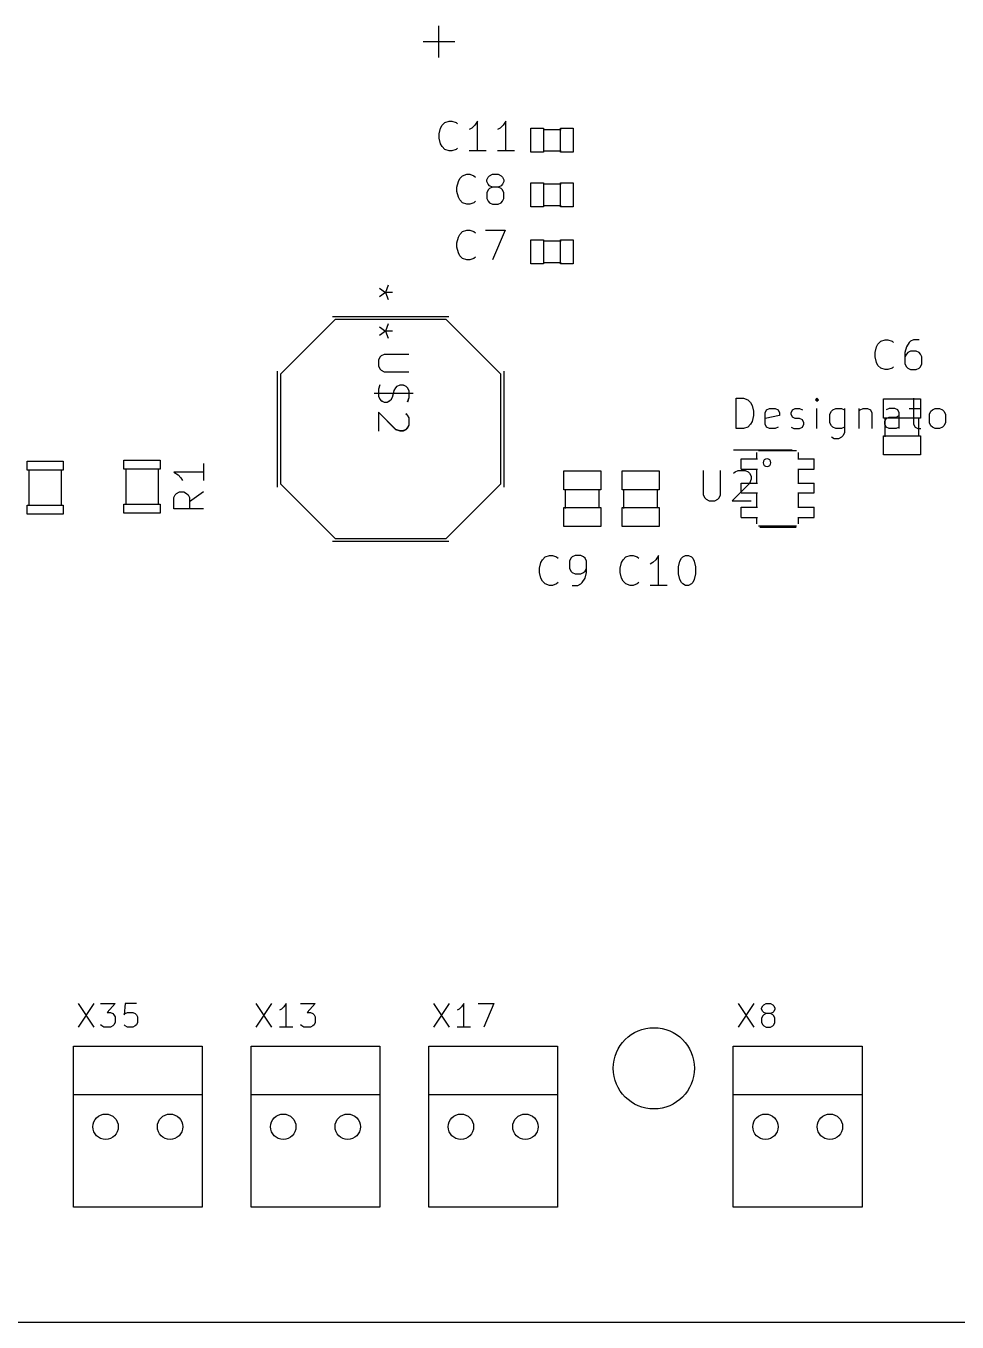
# Model space of a CAD drawing. Header units: millimetres. Extents: x 0 to 280, y 0 to 300.
# Drawn here: x 115.3 to 151.9, y 0 to 51.1 of the extents above; entities that cross this region are included whole.
import ezdxf

# ---------------------------------------------------------------- set-up
doc = ezdxf.new("R2010")
doc.units = ezdxf.units.MM
for name, color, linetype, true_color in [('Edge.Cuts', 254, 'CONTINUOUS', 0xd0d2cd), ('F.Fab', 9, 'CONTINUOUS', 0xafafaf), ('F.Silkscreen', 41, 'CONTINUOUS', 0xf2eda1)]:
    doc.layers.add(name, color=color, linetype=linetype, true_color=true_color)

msp = doc.modelspace()

# ---------------------------------------------------------------- linework, layer by layer
at = {"layer": 'Edge.Cuts', "linetype": 'CONTINUOUS'}
msp.add_line((0, 0), (280, 0), dxfattribs=at)
at = {"layer": 'Edge.Cuts'}
for centre, radius in [((140, 10), 1.599999), ((118.397, 7.698), 0.5), ((120.937, 7.698), 0.5), ((125.397, 7.698), 0.5), ((127.937, 7.698), 0.5), ((132.397, 7.698), 0.5), ((134.937, 7.698), 0.5), ((144.397, 7.698), 0.5), ((146.937, 7.698), 0.5)]:
    msp.add_circle(centre, radius, dxfattribs=at)
at = {"layer": 'F.Fab', "linetype": 'CONTINUOUS'}
for p, q in [((131.533109, 49.830874), (131.533109, 51.077168)), ((132.156256, 50.454021), (130.909963, 50.454021)), ((135.1518, 46.1001), (135.1518, 47.0501)), ((135.1518, 47.0501), (135.6519, 47.0501)), ((135.634, 47.002), (136.346, 47.002)), ((135.6519, 47.0501), (135.6519, 46.1001)), ((136.3202, 46.1001), (136.3202, 47.0501)), ((136.3202, 47.0501), (136.8203, 47.0501)), ((136.8203, 47.0501), (136.8203, 46.1001)), ((135.6519, 46.1001), (135.1518, 46.1001)), ((135.634, 46.151), (136.346, 46.151)), ((136.8203, 46.1001), (136.3202, 46.1001)), ((135.1518, 43.9501), (135.1518, 44.9001)), ((135.1518, 44.9001), (135.6519, 44.9001)), ((135.634, 44.852), (136.346, 44.852)), ((135.6519, 44.9001), (135.6519, 43.9501)), ((136.3202, 43.9501), (136.3202, 44.9001)), ((136.3202, 44.9001), (136.8203, 44.9001)), ((136.8203, 44.9001), (136.8203, 43.9501)), ((135.6519, 43.9501), (135.1518, 43.9501)), ((135.634, 44.001), (136.346, 44.001)), ((136.8203, 43.9501), (136.3202, 43.9501)), ((135.1518, 41.7001), (135.1518, 42.6501)), ((135.1518, 42.6501), (135.6519, 42.6501)), ((135.634, 42.602), (136.346, 42.602)), ((135.6519, 42.6501), (135.6519, 41.7001)), ((136.3202, 41.7001), (136.3202, 42.6501)), ((136.3202, 42.6501), (136.8203, 42.6501)), ((136.8203, 42.6501), (136.8203, 41.7001)), ((135.6519, 41.7001), (135.1518, 41.7001)), ((135.634, 41.751), (136.346, 41.751)), ((136.8203, 41.7001), (136.3202, 41.7001)), ((127.4456, 39.508), (125.2866, 37.349)), ((131.8144, 39.508), (127.4456, 39.508)), ((129.533318, 39.338126), (129.419623, 39.053888)), ((129.533318, 39.338126), (129.419623, 39.053888)), ((133.9734, 37.349), (131.8144, 39.508)), ((129.192232, 39.22443), (129.419623, 39.053888)), ((129.192232, 39.22443), (129.419623, 39.053888)), ((129.419623, 39.053888), (129.192232, 38.883345)), ((129.419623, 39.053888), (129.192232, 38.883345)), ((129.703861, 39.053888), (129.419623, 39.053888)), ((129.419623, 39.053888), (129.533318, 38.769649)), ((129.703861, 39.053888), (129.419623, 39.053888)), ((129.419623, 39.053888), (129.533318, 38.769649)), ((129.201909, 38.018535), (129.145061, 37.90484)), ((129.145061, 37.90484), (129.145061, 37.677449)), ((129.202448, 38.020019), (129.145382, 37.905889)), ((129.145382, 37.905889), (129.145382, 37.677627)), ((129.258756, 38.075383), (129.201909, 38.018535)), ((129.259513, 38.077085), (129.202448, 38.020019)), ((129.372451, 38.13223), (129.258756, 38.075383)), ((129.373644, 38.13415), (129.259513, 38.077085)), ((130.338861, 38.13223), (129.372451, 38.13223)), ((130.343754, 38.13415), (129.373644, 38.13415)), ((125.2866, 37.349), (125.2866, 33.031)), ((129.145061, 37.677449), (129.201909, 37.563754)), ((129.145382, 37.677627), (129.202448, 37.563497)), ((129.201909, 37.563754), (129.258756, 37.506907)), ((129.202448, 37.563497), (129.259513, 37.506431)), ((129.258756, 37.506907), (129.372451, 37.450059)), ((129.259513, 37.506431), (129.373644, 37.449366)), ((129.372451, 37.450059), (130.338861, 37.450059)), ((129.373644, 37.449366), (130.343754, 37.449366)), ((133.9734, 33.031), (133.9734, 37.349)), ((129.201909, 36.93843), (129.145061, 36.767887)), ((129.202448, 36.935778), (129.145382, 36.764582)), ((129.770385, 36.71104), (129.827232, 36.824735)), ((129.773101, 36.707517), (129.830166, 36.821648)), ((129.827232, 36.824735), (129.88408, 36.881582)), ((129.830166, 36.821648), (129.887232, 36.878713)), ((129.88408, 36.881582), (129.997775, 36.93843)), ((129.887232, 36.878713), (130.001362, 36.935778)), ((129.997775, 36.93843), (130.11147, 36.93843)), ((130.001362, 36.935778), (130.115493, 36.935778)), ((130.11147, 36.93843), (130.225166, 36.881582)), ((130.115493, 36.935778), (130.229624, 36.878713)), ((130.225166, 36.881582), (130.282013, 36.824735)), ((130.229624, 36.878713), (130.286689, 36.821648)), ((130.282013, 36.824735), (130.338861, 36.71104)), ((130.286689, 36.821648), (130.343754, 36.707517)), ((130.51495, 36.593386), (128.974186, 36.593386)), ((130.509404, 36.597344), (128.974518, 36.597344)), ((129.145061, 36.767887), (129.145061, 36.483649)), ((129.145061, 36.483649), (129.201909, 36.369954)), ((129.145382, 36.764582), (129.145382, 36.479256)), ((129.145382, 36.479256), (129.202448, 36.365125)), ((129.201909, 36.369954), (129.258756, 36.313106)), ((129.202448, 36.365125), (129.259513, 36.30806)), ((129.258756, 36.313106), (129.372451, 36.256259)), ((129.259513, 36.30806), (129.373644, 36.250994)), ((129.486147, 36.256259), (129.599842, 36.313106)), ((129.487774, 36.250994), (129.601905, 36.30806)), ((129.599842, 36.313106), (129.656689, 36.369954)), ((129.601905, 36.30806), (129.65897, 36.365125)), ((129.656689, 36.369954), (129.713537, 36.483649)), ((129.65897, 36.365125), (129.716036, 36.479256)), ((129.713537, 36.483649), (129.770385, 36.71104)), ((129.716036, 36.479256), (129.773101, 36.707517)), ((130.338861, 36.426801), (130.282013, 36.256259)), ((130.343754, 36.42219), (130.286689, 36.250994)), ((130.338861, 36.71104), (130.338861, 36.426801)), ((130.343754, 36.707517), (130.343754, 36.42219)), ((149.0538, 35.6256), (149.0538, 36.3757)), ((149.0538, 36.3757), (150.5039, 36.3757)), ((150.5039, 36.3757), (150.5039, 35.6256)), ((129.827232, 35.176154), (129.145061, 35.858326)), ((129.145061, 35.858326), (129.145061, 35.119307)), ((129.830166, 35.166753), (129.145382, 35.851537)), ((129.145382, 35.851537), (129.145382, 35.109687)), ((129.372451, 36.256259), (129.486147, 36.256259)), ((129.373644, 36.250994), (129.487774, 36.250994)), ((130.225166, 35.801478), (130.282013, 35.74463)), ((130.229624, 35.794471), (130.286689, 35.737406)), ((130.282013, 35.74463), (130.338861, 35.630935)), ((130.338861, 35.346697), (130.282013, 35.233002)), ((130.286689, 35.737406), (130.343754, 35.623275)), ((130.343754, 35.337949), (130.286689, 35.223818)), ((130.338861, 35.630935), (130.338861, 35.346697)), ((130.343754, 35.623275), (130.343754, 35.337949)), ((150.5039, 35.6256), (149.0538, 35.6256)), ((149.12, 34.889), (149.12, 35.651)), ((150.44, 34.914), (150.44, 35.651)), ((129.997775, 35.119307), (129.827232, 35.176154)), ((130.001362, 35.109687), (129.830166, 35.166753)), ((130.11147, 35.119307), (129.997775, 35.119307)), ((130.115493, 35.109687), (130.001362, 35.109687)), ((130.225166, 35.176154), (130.11147, 35.119307)), ((130.229624, 35.166753), (130.115493, 35.109687)), ((130.282013, 35.233002), (130.225166, 35.176154)), ((130.286689, 35.223818), (130.229624, 35.166753)), ((149.0538, 34.1778), (149.0538, 34.9279)), ((149.0538, 34.9279), (150.5039, 34.9279)), ((150.5039, 34.9279), (150.5039, 34.1778)), ((144.0518, 34.0184), (144.0518, 34.2724)), ((144.128, 34.3486), (145.6266, 34.3486)), ((145.7028, 34.0184), (145.7028, 34.2724)), ((115.3088, 33.5658), (115.3088, 33.9214)), ((115.3088, 33.9214), (116.7312, 33.9214)), ((116.7312, 33.9214), (116.7312, 33.5658)), ((119.1188, 33.6058), (119.1188, 33.9614)), ((119.1188, 33.9614), (120.5412, 33.9614)), ((120.5412, 33.9614), (120.5412, 33.6058)), ((143.4422, 34.0184), (144.0518, 34.0184)), ((143.4422, 33.612), (143.4422, 34.0184)), ((144.0518, 34.0184), (144.0772, 34.0184)), ((145.6774, 34.0184), (145.7028, 34.0184)), ((145.7028, 34.0184), (146.3124, 34.0184)), ((146.3124, 33.612), (146.3124, 34.0184)), ((150.5039, 34.1778), (149.0538, 34.1778)), ((116.7312, 33.5658), (115.3088, 33.5658)), ((115.385, 32.1688), (115.385, 33.5912)), ((116.655, 32.1688), (116.655, 33.5912)), ((120.5412, 33.6058), (119.1188, 33.6058)), ((119.195, 33.6312), (119.195, 32.2088)), ((120.465, 33.6312), (120.465, 32.2088)), ((136.4538, 32.7956), (136.4538, 33.5457)), ((136.4538, 33.5457), (137.9039, 33.5457)), ((137.9039, 33.5457), (137.9039, 32.7956)), ((138.7538, 32.7956), (138.7538, 33.5457)), ((138.7538, 33.5457), (140.2039, 33.5457)), ((140.2039, 33.5457), (140.2039, 32.7956)), ((141.945849, 33.563754), (141.945849, 32.593644)), ((142.630633, 32.593644), (142.630633, 33.563754)), ((143.144221, 33.449624), (143.201286, 33.506689)), ((143.201286, 33.506689), (143.315417, 33.563754)), ((143.315417, 33.563754), (143.600744, 33.563754)), ((143.4422, 33.612), (144.0518, 33.612)), ((143.600744, 33.563754), (143.714874, 33.506689)), ((143.714874, 33.506689), (143.77194, 33.449624)), ((143.77194, 33.449624), (143.829005, 33.335493)), ((143.829005, 33.221362), (143.77194, 33.050166)), ((143.829005, 33.335493), (143.829005, 33.221362)), ((144.0518, 33.612), (144.0772, 33.612)), ((144.0518, 33.0532), (144.0518, 33.612)), ((145.6774, 33.612), (145.7028, 33.612)), ((145.7028, 33.612), (146.3124, 33.612)), ((145.7028, 33.0532), (145.7028, 33.612)), ((125.2866, 33.031), (127.4456, 30.872)), ((131.8144, 30.872), (133.9734, 33.031)), ((137.9039, 32.7956), (136.4538, 32.7956)), ((136.52, 32.059), (136.52, 32.821)), ((137.84, 32.084), (137.84, 32.821)), ((140.2039, 32.7956), (138.7538, 32.7956)), ((138.82, 32.059), (138.82, 32.821)), ((140.14, 32.084), (140.14, 32.821)), ((143.77194, 33.050166), (143.087156, 32.365382)), ((143.4422, 33.0532), (144.0518, 33.0532)), ((143.4422, 32.6722), (143.4422, 33.0532)), ((144.0518, 33.0532), (144.0772, 33.0532)), ((145.6774, 33.0532), (145.7028, 33.0532)), ((145.7028, 33.0532), (146.3124, 33.0532)), ((146.3124, 32.6722), (146.3124, 33.0532)), ((115.3088, 31.8386), (115.3088, 32.1942)), ((115.3088, 32.1942), (116.7312, 32.1942)), ((116.7312, 32.1942), (116.7312, 31.8386)), ((119.1188, 31.8786), (119.1188, 32.2342)), ((119.1188, 32.2342), (120.5412, 32.2342)), ((120.5412, 32.2342), (120.5412, 31.8786)), ((141.945849, 32.593644), (142.002915, 32.479513)), ((142.002915, 32.479513), (142.05998, 32.422448)), ((142.05998, 32.422448), (142.174111, 32.365382)), ((142.174111, 32.365382), (142.402372, 32.365382)), ((142.402372, 32.365382), (142.516503, 32.422448)), ((142.516503, 32.422448), (142.573568, 32.479513)), ((142.573568, 32.479513), (142.630633, 32.593644)), ((143.087156, 32.365382), (143.829005, 32.365382)), ((143.4422, 32.6722), (144.0518, 32.6722)), ((144.0518, 32.6722), (144.0772, 32.6722)), ((144.0518, 32.1134), (144.0518, 32.6722)), ((145.6774, 32.6722), (145.7028, 32.6722)), ((145.7028, 32.6722), (146.3124, 32.6722)), ((145.7028, 32.1134), (145.7028, 32.6722)), ((116.7312, 31.8386), (115.3088, 31.8386)), ((120.5412, 31.8786), (119.1188, 31.8786)), ((136.4538, 31.3478), (136.4538, 32.0979)), ((136.4538, 32.0979), (137.9039, 32.0979)), ((137.9039, 32.0979), (137.9039, 31.3478)), ((138.7538, 31.3478), (138.7538, 32.0979)), ((138.7538, 32.0979), (140.2039, 32.0979)), ((140.2039, 32.0979), (140.2039, 31.3478)), ((143.4422, 32.1134), (144.0518, 32.1134)), ((143.4422, 31.707), (143.4422, 32.1134)), ((143.4422, 31.707), (144.0518, 31.707)), ((144.0518, 32.1134), (144.0772, 32.1134)), ((144.0518, 31.707), (144.0772, 31.707)), ((144.0518, 31.453), (144.0518, 31.707)), ((145.6774, 32.1134), (145.7028, 32.1134)), ((145.6774, 31.707), (145.7028, 31.707)), ((145.7028, 32.1134), (146.3124, 32.1134)), ((145.7028, 31.707), (146.3124, 31.707)), ((145.7028, 31.453), (145.7028, 31.707)), ((146.3124, 31.707), (146.3124, 32.1134)), ((137.9039, 31.3478), (136.4538, 31.3478)), ((140.2039, 31.3478), (138.7538, 31.3478)), ((144.128, 31.3768), (145.6266, 31.3768)), ((127.4456, 30.872), (131.8144, 30.872))]:
    msp.add_line(p, q, dxfattribs=at)
at = {"layer": 'F.Fab'}
for centre, radius in [((140, 10), 1.599999), ((118.397, 7.698), 0.5), ((120.937, 7.698), 0.5), ((125.397, 7.698), 0.5), ((127.937, 7.698), 0.5), ((132.397, 7.698), 0.5), ((134.937, 7.698), 0.5), ((144.397, 7.698), 0.5), ((146.937, 7.698), 0.5)]:
    msp.add_circle(centre, radius, dxfattribs=at)
for start, end in [(0, 180), (-180, 0)]:
    msp.add_arc((144.4582, 33.866), 0.1524, start, end, dxfattribs=at)
at = {"layer": 'F.Silkscreen', "linetype": 'CONTINUOUS'}
for p, q in [((131.540594, 46.826146), (131.596619, 47.050247)), ((131.596619, 47.050247), (131.652644, 47.162297)), ((131.652644, 47.162297), (131.764695, 47.274347)), ((131.764695, 47.274347), (131.93277, 47.330372)), ((131.93277, 47.330372), (132.04482, 47.330372)), ((132.04482, 47.330372), (132.212896, 47.274347)), ((132.212896, 47.274347), (132.268921, 47.218322)), ((132.829172, 47.050247), (132.717122, 46.994222)), ((132.941223, 47.162297), (132.829172, 47.050247)), ((133.053273, 47.330372), (132.941223, 47.162297)), ((133.053273, 46.153844), (133.053273, 47.330372)), ((133.949675, 47.050247), (133.837625, 46.994222)), ((134.061726, 47.162297), (133.949675, 47.050247)), ((134.173776, 47.330372), (134.061726, 47.162297)), ((134.173776, 46.153844), (134.173776, 47.330372)), ((131.540594, 46.658071), (131.540594, 46.826146)), ((131.596619, 46.43397), (131.540594, 46.658071)), ((131.652644, 46.32192), (131.596619, 46.43397)), ((131.764695, 46.20987), (131.652644, 46.32192)), ((131.93277, 46.153844), (131.764695, 46.20987)), ((132.04482, 46.153844), (131.93277, 46.153844)), ((132.212896, 46.20987), (132.04482, 46.153844)), ((132.268921, 46.265895), (132.212896, 46.20987)), ((133.389424, 46.153844), (132.717122, 46.153844)), ((134.509927, 46.153844), (133.837625, 46.153844)), ((132.240594, 44.726146), (132.296619, 44.950247)), ((132.296619, 44.950247), (132.352644, 45.062297)), ((132.352644, 45.062297), (132.464695, 45.174347)), ((132.464695, 45.174347), (132.63277, 45.230372)), ((132.63277, 45.230372), (132.74482, 45.230372)), ((132.74482, 45.230372), (132.912896, 45.174347)), ((132.912896, 45.174347), (132.968921, 45.118322)), ((133.417122, 45.006272), (133.473147, 45.118322)), ((133.417122, 44.950247), (133.417122, 45.006272)), ((133.473147, 44.838196), (133.417122, 44.950247)), ((133.473147, 45.118322), (133.529172, 45.174347)), ((133.529172, 45.174347), (133.641223, 45.230372)), ((133.641223, 45.230372), (133.865323, 45.230372)), ((133.865323, 45.230372), (133.977374, 45.174347)), ((133.977374, 45.174347), (134.033399, 45.118322)), ((134.033399, 45.118322), (134.089424, 45.006272)), ((134.089424, 44.950247), (134.033399, 44.838196)), ((134.089424, 45.006272), (134.089424, 44.950247)), ((132.240594, 44.558071), (132.240594, 44.726146)), ((132.296619, 44.33397), (132.240594, 44.558071)), ((133.473147, 44.614096), (133.417122, 44.502046)), ((133.417122, 44.502046), (133.417122, 44.277945)), ((133.529172, 44.782171), (133.473147, 44.838196)), ((133.529172, 44.670121), (133.473147, 44.614096)), ((133.641223, 44.726146), (133.529172, 44.782171)), ((133.641223, 44.726146), (133.529172, 44.670121)), ((133.865323, 44.726146), (133.641223, 44.726146)), ((133.977374, 44.782171), (133.865323, 44.726146)), ((133.977374, 44.670121), (133.865323, 44.726146)), ((134.033399, 44.838196), (133.977374, 44.782171)), ((134.033399, 44.614096), (133.977374, 44.670121)), ((134.089424, 44.502046), (134.033399, 44.614096)), ((134.089424, 44.277945), (134.089424, 44.502046)), ((132.352644, 44.22192), (132.296619, 44.33397)), ((132.464695, 44.10987), (132.352644, 44.22192)), ((132.63277, 44.053844), (132.464695, 44.10987)), ((132.74482, 44.053844), (132.63277, 44.053844)), ((132.912896, 44.10987), (132.74482, 44.053844)), ((132.968921, 44.165895), (132.912896, 44.10987)), ((133.417122, 44.277945), (133.473147, 44.165895)), ((133.473147, 44.165895), (133.529172, 44.10987)), ((133.529172, 44.10987), (133.641223, 44.053844)), ((133.641223, 44.053844), (133.865323, 44.053844)), ((133.865323, 44.053844), (133.977374, 44.10987)), ((133.977374, 44.10987), (134.033399, 44.165895)), ((134.033399, 44.165895), (134.089424, 44.277945)), ((132.352644, 42.862297), (132.464695, 42.974347)), ((132.464695, 42.974347), (132.63277, 43.030372)), ((132.63277, 43.030372), (132.74482, 43.030372)), ((132.74482, 43.030372), (132.912896, 42.974347)), ((132.912896, 42.974347), (132.968921, 42.918322)), ((133.361097, 43.030372), (134.145449, 43.030372)), ((134.145449, 43.030372), (133.641223, 41.853844)), ((132.240594, 42.526146), (132.296619, 42.750247)), ((132.240594, 42.358071), (132.240594, 42.526146)), ((132.296619, 42.750247), (132.352644, 42.862297)), ((132.296619, 42.13397), (132.240594, 42.358071)), ((132.352644, 42.02192), (132.296619, 42.13397)), ((132.464695, 41.90987), (132.352644, 42.02192)), ((132.63277, 41.853844), (132.464695, 41.90987)), ((132.912896, 41.90987), (132.74482, 41.853844)), ((132.968921, 41.965895), (132.912896, 41.90987)), ((132.74482, 41.853844), (132.63277, 41.853844)), ((129.533318, 40.862126), (129.419623, 40.577888)), ((129.533318, 40.862126), (129.419623, 40.577888)), ((129.192232, 40.74843), (129.419623, 40.577888)), ((129.192232, 40.74843), (129.419623, 40.577888)), ((129.419623, 40.577888), (129.192232, 40.407345)), ((129.419623, 40.577888), (129.192232, 40.407345)), ((129.703861, 40.577888), (129.419623, 40.577888)), ((129.419623, 40.577888), (129.533318, 40.293649)), ((129.703861, 40.577888), (129.419623, 40.577888)), ((129.419623, 40.577888), (129.533318, 40.293649)), ((131.916, 39.6096), (127.344, 39.6096)), ((148.715575, 38.204609), (148.7716, 38.42871)), ((148.7716, 38.42871), (148.827625, 38.54076)), ((148.827625, 38.54076), (148.939676, 38.65281)), ((148.939676, 38.65281), (149.107751, 38.708835)), ((149.107751, 38.708835), (149.219801, 38.708835)), ((149.219801, 38.708835), (149.387877, 38.65281)), ((149.387877, 38.65281), (149.443902, 38.596785)), ((149.948128, 38.42871), (149.892103, 38.204609)), ((150.060179, 38.596785), (149.948128, 38.42871)), ((150.116204, 38.65281), (150.060179, 38.596785)), ((150.228254, 38.708835), (150.116204, 38.65281)), ((150.452355, 38.708835), (150.228254, 38.708835)), ((148.715575, 38.036534), (148.715575, 38.204609)), ((148.7716, 37.812433), (148.715575, 38.036534)), ((148.827625, 37.700383), (148.7716, 37.812433)), ((149.892103, 38.204609), (149.892103, 37.756408)), ((149.948128, 38.148584), (149.892103, 38.036534)), ((150.004153, 38.204609), (149.948128, 38.148584)), ((150.116204, 38.260634), (150.004153, 38.204609)), ((150.340304, 38.260634), (150.116204, 38.260634)), ((150.452355, 38.204609), (150.340304, 38.260634)), ((150.50838, 38.148584), (150.452355, 38.204609)), ((150.564405, 38.036534), (150.50838, 38.148584)), ((150.564405, 37.756408), (150.564405, 38.036534)), ((125.1596, 37.476), (125.1596, 32.904)), ((134.1004, 32.904), (134.1004, 37.476)), ((148.939676, 37.588333), (148.827625, 37.700383)), ((149.107751, 37.532307), (148.939676, 37.588333)), ((149.219801, 37.532307), (149.107751, 37.532307)), ((149.387877, 37.588333), (149.219801, 37.532307)), ((149.443902, 37.644358), (149.387877, 37.588333)), ((149.892103, 37.756408), (149.948128, 37.644358)), ((149.948128, 37.644358), (150.004153, 37.588333)), ((150.004153, 37.588333), (150.116204, 37.532307)), ((150.116204, 37.532307), (150.340304, 37.532307)), ((150.340304, 37.532307), (150.452355, 37.588333)), ((150.452355, 37.588333), (150.50838, 37.644358)), ((150.50838, 37.644358), (150.564405, 37.756408)), ((143.243169, 35.209861), (143.243169, 36.403661)), ((143.243169, 36.403661), (143.527407, 36.403661)), ((143.527407, 36.403661), (143.69795, 36.346813)), ((143.69795, 36.346813), (143.811645, 36.233118)), ((146.426636, 36.403661), (146.369788, 36.346813)), ((146.369788, 36.346813), (146.426636, 36.289966)), ((146.483483, 36.346813), (146.426636, 36.403661)), ((146.426636, 36.403661), (146.426636, 36.289966)), ((146.426636, 36.289966), (146.483483, 36.346813)), ((150.235427, 36.403661), (150.235427, 35.380404)), ((143.811645, 36.233118), (143.868492, 36.119423)), ((143.868492, 36.119423), (143.92534, 35.892032)), ((143.92534, 35.892032), (143.92534, 35.721489)), ((144.380121, 35.835185), (144.436969, 35.94888)), ((144.380121, 35.380404), (144.380121, 35.835185)), ((144.436969, 35.94888), (144.550664, 36.005728)), ((144.550664, 36.005728), (144.778054, 36.005728)), ((144.778054, 36.005728), (144.89175, 35.94888)), ((144.89175, 35.94888), (144.948597, 35.835185)), ((144.948597, 35.835185), (144.948597, 35.721489)), ((145.403378, 35.835185), (145.460226, 35.94888)), ((145.403378, 35.778337), (145.403378, 35.835185)), ((145.460226, 35.664642), (145.403378, 35.778337)), ((145.460226, 35.94888), (145.573921, 36.005728)), ((145.573921, 36.005728), (145.744464, 36.005728)), ((145.744464, 36.005728), (145.858159, 35.94888)), ((146.426636, 35.209861), (146.426636, 36.005728)), ((146.938264, 35.778337), (146.995112, 35.892032)), ((146.938264, 35.437251), (146.938264, 35.778337)), ((146.995112, 35.892032), (147.051959, 35.94888)), ((147.051959, 35.94888), (147.165654, 36.005728)), ((147.165654, 36.005728), (147.393045, 36.005728)), ((147.393045, 36.005728), (147.50674, 35.94888)), ((147.50674, 36.005728), (147.50674, 35.039318)), ((148.075217, 36.005728), (148.075217, 35.209861)), ((148.075217, 35.892032), (148.132064, 35.94888)), ((148.132064, 35.94888), (148.245759, 36.005728)), ((148.245759, 36.005728), (148.416302, 36.005728)), ((148.416302, 36.005728), (148.529998, 35.94888)), ((148.529998, 35.94888), (148.586845, 35.835185)), ((148.586845, 35.835185), (148.586845, 35.209861)), ((149.269017, 36.005728), (149.155322, 35.94888)), ((149.496407, 36.005728), (149.269017, 36.005728)), ((149.610103, 35.94888), (149.496407, 36.005728)), ((149.66695, 35.835185), (149.610103, 35.94888)), ((149.66695, 35.209861), (149.66695, 35.835185)), ((150.064884, 36.005728), (150.519665, 36.005728)), ((150.86075, 35.778337), (150.917598, 35.892032)), ((150.86075, 35.437251), (150.86075, 35.778337)), ((150.917598, 35.892032), (150.974445, 35.94888)), ((150.974445, 35.94888), (151.08814, 36.005728)), ((151.08814, 36.005728), (151.258683, 36.005728)), ((151.258683, 36.005728), (151.372379, 35.94888)), ((151.372379, 35.94888), (151.429226, 35.892032)), ((151.429226, 35.892032), (151.486074, 35.778337)), ((151.486074, 35.778337), (151.486074, 35.437251)), ((143.69795, 35.266709), (143.527407, 35.209861)), ((143.811645, 35.380404), (143.69795, 35.266709)), ((143.868492, 35.494099), (143.811645, 35.380404)), ((143.92534, 35.721489), (143.868492, 35.494099)), ((144.948597, 35.721489), (144.380121, 35.607794)), ((144.436969, 35.266709), (144.380121, 35.380404)), ((144.550664, 35.209861), (144.436969, 35.266709)), ((144.89175, 35.266709), (144.778054, 35.209861)), ((145.403378, 35.266709), (145.517073, 35.209861)), ((145.573921, 35.607794), (145.460226, 35.664642)), ((145.744464, 35.607794), (145.573921, 35.607794)), ((145.858159, 35.550947), (145.744464, 35.607794)), ((145.744464, 35.209861), (145.858159, 35.266709)), ((145.915007, 35.437251), (145.858159, 35.550947)), ((145.858159, 35.266709), (145.915007, 35.380404)), ((145.915007, 35.380404), (145.915007, 35.437251)), ((146.995112, 35.323556), (146.938264, 35.437251)), ((147.051959, 35.266709), (146.995112, 35.323556)), ((147.165654, 35.209861), (147.051959, 35.266709)), ((147.50674, 35.266709), (147.393045, 35.209861)), ((149.098474, 35.494099), (149.155322, 35.607794)), ((149.098474, 35.380404), (149.098474, 35.494099)), ((149.155322, 35.266709), (149.098474, 35.380404)), ((149.155322, 35.607794), (149.269017, 35.664642)), ((149.269017, 35.209861), (149.155322, 35.266709)), ((149.269017, 35.664642), (149.553255, 35.664642)), ((149.553255, 35.664642), (149.66695, 35.721489)), ((149.66695, 35.266709), (149.553255, 35.209861)), ((150.235427, 35.380404), (150.292274, 35.266709)), ((150.292274, 35.266709), (150.405969, 35.209861)), ((150.917598, 35.323556), (150.86075, 35.437251)), ((150.974445, 35.266709), (150.917598, 35.323556)), ((151.08814, 35.209861), (150.974445, 35.266709)), ((151.372379, 35.266709), (151.258683, 35.209861)), ((151.429226, 35.323556), (151.372379, 35.266709)), ((151.486074, 35.437251), (151.429226, 35.323556)), ((143.527407, 35.209861), (143.243169, 35.209861)), ((144.778054, 35.209861), (144.550664, 35.209861)), ((145.517073, 35.209861), (145.744464, 35.209861)), ((147.108807, 34.811928), (146.995112, 34.868775)), ((147.27935, 34.811928), (147.108807, 34.811928)), ((147.393045, 35.209861), (147.165654, 35.209861)), ((147.393045, 34.868775), (147.27935, 34.811928)), ((147.449893, 34.925623), (147.393045, 34.868775)), ((147.50674, 35.039318), (147.449893, 34.925623)), ((149.553255, 35.209861), (149.269017, 35.209861)), ((150.405969, 35.209861), (150.519665, 35.209861)), ((151.258683, 35.209861), (151.08814, 35.209861)), ((143.1374, 34.374), (145.4488, 34.374)), ((122.261155, 33.834424), (122.261155, 33.162122)), ((122.261155, 33.498273), (121.084627, 33.498273)), ((121.084627, 33.498273), (121.252702, 33.386223)), ((121.252702, 33.386223), (121.364752, 33.274172)), ((121.364752, 33.274172), (121.420778, 33.162122)), ((121.196677, 32.657896), (121.308727, 32.713921)), ((121.308727, 32.713921), (121.476803, 32.713921)), ((121.476803, 32.713921), (121.588853, 32.657896)), ((122.261155, 32.713921), (121.700903, 32.321745)), ((121.084627, 32.48982), (121.140652, 32.601871)), ((121.084627, 32.041619), (121.084627, 32.48982)), ((121.140652, 32.601871), (121.196677, 32.657896)), ((121.588853, 32.657896), (121.644878, 32.601871)), ((121.644878, 32.601871), (121.700903, 32.48982)), ((121.700903, 32.48982), (121.700903, 32.041619)), ((122.261155, 32.041619), (121.084627, 32.041619)), ((144.1788, 31.326), (145.6012, 31.326)), ((127.344, 30.7704), (131.916, 30.7704)), ((135.607625, 30.04076), (135.719676, 30.15281)), ((135.719676, 30.15281), (135.887751, 30.208835)), ((135.887751, 30.208835), (135.999801, 30.208835)), ((135.999801, 30.208835), (136.167877, 30.15281)), ((136.167877, 30.15281), (136.223902, 30.096785)), ((136.784153, 30.15281), (136.728128, 30.096785)), ((136.896204, 30.208835), (136.784153, 30.15281)), ((137.120304, 30.208835), (136.896204, 30.208835)), ((137.232355, 30.15281), (137.120304, 30.208835)), ((137.28838, 30.096785), (137.232355, 30.15281)), ((138.787122, 30.04076), (138.899173, 30.15281)), ((138.899173, 30.15281), (139.067248, 30.208835)), ((139.067248, 30.208835), (139.179298, 30.208835)), ((139.179298, 30.208835), (139.347374, 30.15281)), ((139.347374, 30.15281), (139.403399, 30.096785)), ((140.187751, 30.208835), (140.075701, 30.04076)), ((140.187751, 29.032307), (140.187751, 30.208835)), ((141.084153, 30.096785), (141.140179, 30.15281)), ((141.140179, 30.15281), (141.252229, 30.208835)), ((141.252229, 30.208835), (141.364279, 30.208835)), ((141.364279, 30.208835), (141.476329, 30.15281)), ((141.476329, 30.15281), (141.532355, 30.096785)), ((135.495575, 29.704609), (135.5516, 29.92871)), ((135.495575, 29.536534), (135.495575, 29.704609)), ((135.5516, 29.92871), (135.607625, 30.04076)), ((136.728128, 30.096785), (136.672103, 29.984735)), ((136.672103, 29.984735), (136.672103, 29.704609)), ((136.672103, 29.704609), (136.728128, 29.592559)), ((137.344405, 29.984735), (137.28838, 30.096785)), ((137.28838, 29.592559), (137.344405, 29.704609)), ((137.344405, 29.536534), (137.344405, 29.984735)), ((138.675072, 29.704609), (138.731097, 29.92871)), ((138.675072, 29.536534), (138.675072, 29.704609)), ((138.731097, 29.92871), (138.787122, 30.04076)), ((139.96365, 29.92871), (139.8516, 29.872685)), ((140.075701, 30.04076), (139.96365, 29.92871)), ((140.972103, 29.760634), (141.028128, 29.984735)), ((140.972103, 29.480509), (140.972103, 29.760634)), ((141.028128, 29.984735), (141.084153, 30.096785)), ((141.532355, 30.096785), (141.58838, 29.984735)), ((141.58838, 29.984735), (141.644405, 29.760634)), ((141.644405, 29.760634), (141.644405, 29.480509)), ((135.5516, 29.312433), (135.495575, 29.536534)), ((135.607625, 29.200383), (135.5516, 29.312433)), ((135.719676, 29.088333), (135.607625, 29.200383)), ((136.223902, 29.144358), (136.167877, 29.088333)), ((136.728128, 29.592559), (136.784153, 29.536534)), ((136.784153, 29.536534), (136.896204, 29.480509)), ((136.896204, 29.480509), (137.120304, 29.480509)), ((137.120304, 29.480509), (137.232355, 29.536534)), ((137.120304, 29.088333), (137.176329, 29.144358)), ((137.176329, 29.144358), (137.28838, 29.312433)), ((137.232355, 29.536534), (137.28838, 29.592559)), ((137.28838, 29.312433), (137.344405, 29.536534)), ((138.731097, 29.312433), (138.675072, 29.536534)), ((138.787122, 29.200383), (138.731097, 29.312433)), ((138.899173, 29.088333), (138.787122, 29.200383)), ((139.403399, 29.144358), (139.347374, 29.088333)), ((141.028128, 29.256408), (140.972103, 29.480509)), ((141.084153, 29.144358), (141.028128, 29.256408)), ((141.140179, 29.088333), (141.084153, 29.144358)), ((141.532355, 29.144358), (141.476329, 29.088333)), ((141.58838, 29.256408), (141.532355, 29.144358)), ((141.644405, 29.480509), (141.58838, 29.256408)), ((135.887751, 29.032307), (135.719676, 29.088333)), ((135.999801, 29.032307), (135.887751, 29.032307)), ((136.167877, 29.088333), (135.999801, 29.032307)), ((136.784153, 29.032307), (137.008254, 29.032307)), ((137.008254, 29.032307), (137.120304, 29.088333)), ((139.067248, 29.032307), (138.899173, 29.088333)), ((139.179298, 29.032307), (139.067248, 29.032307)), ((139.347374, 29.088333), (139.179298, 29.032307)), ((140.523902, 29.032307), (139.8516, 29.032307)), ((141.252229, 29.032307), (141.140179, 29.088333)), ((141.364279, 29.032307), (141.252229, 29.032307)), ((141.476329, 29.088333), (141.364279, 29.032307)), ((117.319237, 12.550463), (117.93561, 11.625903)), ((117.93561, 12.550463), (117.319237, 11.625903)), ((118.19977, 12.550463), (118.772116, 12.550463)), ((118.772116, 12.550463), (118.46393, 12.19825)), ((119.168356, 12.550463), (119.124329, 12.110196)), ((119.608623, 12.550463), (119.168356, 12.550463)), ((124.319237, 12.550463), (124.93561, 11.625903)), ((124.93561, 12.550463), (124.319237, 11.625903)), ((125.33185, 12.33033), (125.243796, 12.286303)), ((125.419903, 12.418383), (125.33185, 12.33033)), ((125.507956, 12.550463), (125.419903, 12.418383)), ((125.507956, 11.625903), (125.507956, 12.550463)), ((126.080303, 12.550463), (126.652649, 12.550463)), ((126.652649, 12.550463), (126.344463, 12.19825)), ((131.319237, 12.550463), (131.93561, 11.625903)), ((131.93561, 12.550463), (131.319237, 11.625903)), ((132.33185, 12.33033), (132.243796, 12.286303)), ((132.419903, 12.418383), (132.33185, 12.33033)), ((132.507956, 12.550463), (132.419903, 12.418383)), ((132.507956, 11.625903), (132.507956, 12.550463)), ((133.080303, 12.550463), (133.696676, 12.550463)), ((133.696676, 12.550463), (133.300436, 11.625903)), ((143.319237, 12.550463), (143.93561, 11.625903)), ((143.93561, 12.550463), (143.319237, 11.625903)), ((144.243796, 12.374356), (144.287823, 12.46241)), ((144.243796, 12.33033), (144.243796, 12.374356)), ((144.287823, 12.242276), (144.243796, 12.33033)), ((144.287823, 12.46241), (144.33185, 12.506436)), ((144.33185, 12.506436), (144.419903, 12.550463)), ((144.419903, 12.550463), (144.59601, 12.550463)), ((144.59601, 12.550463), (144.684063, 12.506436)), ((144.684063, 12.506436), (144.72809, 12.46241)), ((144.72809, 12.46241), (144.772116, 12.374356)), ((144.772116, 12.33033), (144.72809, 12.242276)), ((144.772116, 12.374356), (144.772116, 12.33033)), ((118.46393, 12.19825), (118.59601, 12.19825)), ((118.59601, 12.19825), (118.684063, 12.154223)), ((118.684063, 12.154223), (118.72809, 12.110196)), ((118.72809, 12.110196), (118.772116, 12.022143)), ((118.772116, 11.80201), (118.72809, 11.713956)), ((118.772116, 12.022143), (118.772116, 11.80201)), ((119.124329, 12.110196), (119.168356, 12.154223)), ((119.168356, 12.154223), (119.256409, 12.19825)), ((119.256409, 12.19825), (119.476543, 12.19825)), ((119.476543, 12.19825), (119.564596, 12.154223)), ((119.564596, 12.154223), (119.608623, 12.110196)), ((119.608623, 12.110196), (119.652649, 12.022143)), ((119.652649, 11.80201), (119.608623, 11.713956)), ((119.652649, 12.022143), (119.652649, 11.80201)), ((126.344463, 12.19825), (126.476543, 12.19825)), ((126.476543, 12.19825), (126.564596, 12.154223)), ((126.564596, 12.154223), (126.608623, 12.110196)), ((126.608623, 12.110196), (126.652649, 12.022143)), ((126.652649, 11.80201), (126.608623, 11.713956)), ((126.652649, 12.022143), (126.652649, 11.80201)), ((144.287823, 12.06617), (144.243796, 11.978116)), ((144.243796, 11.978116), (144.243796, 11.80201)), ((144.243796, 11.80201), (144.287823, 11.713956)), ((144.33185, 12.19825), (144.287823, 12.242276)), ((144.33185, 12.110196), (144.287823, 12.06617)), ((144.419903, 12.154223), (144.33185, 12.19825)), ((144.419903, 12.154223), (144.33185, 12.110196)), ((144.59601, 12.154223), (144.419903, 12.154223)), ((144.684063, 12.19825), (144.59601, 12.154223)), ((144.684063, 12.110196), (144.59601, 12.154223)), ((144.72809, 12.242276), (144.684063, 12.19825)), ((144.72809, 12.06617), (144.684063, 12.110196)), ((144.772116, 11.978116), (144.72809, 12.06617)), ((144.72809, 11.713956), (144.772116, 11.80201)), ((144.772116, 11.80201), (144.772116, 11.978116)), ((118.243796, 11.66993), (118.19977, 11.713956)), ((118.33185, 11.625903), (118.243796, 11.66993)), ((118.59601, 11.625903), (118.33185, 11.625903)), ((118.684063, 11.66993), (118.59601, 11.625903)), ((118.72809, 11.713956), (118.684063, 11.66993)), ((119.168356, 11.66993), (119.124329, 11.713956)), ((119.256409, 11.625903), (119.168356, 11.66993)), ((119.476543, 11.625903), (119.256409, 11.625903)), ((119.564596, 11.66993), (119.476543, 11.625903)), ((119.608623, 11.713956), (119.564596, 11.66993)), ((125.772116, 11.625903), (125.243796, 11.625903)), ((126.124329, 11.66993), (126.080303, 11.713956)), ((126.212383, 11.625903), (126.124329, 11.66993)), ((126.476543, 11.625903), (126.212383, 11.625903)), ((126.564596, 11.66993), (126.476543, 11.625903)), ((126.608623, 11.713956), (126.564596, 11.66993)), ((132.772116, 11.625903), (132.243796, 11.625903)), ((144.287823, 11.713956), (144.33185, 11.66993)), ((144.33185, 11.66993), (144.419903, 11.625903)), ((144.419903, 11.625903), (144.59601, 11.625903)), ((144.59601, 11.625903), (144.684063, 11.66993)), ((144.684063, 11.66993), (144.72809, 11.713956)), ((117.127, 10.873), (122.207, 10.873)), ((117.127, 8.968), (117.127, 10.873)), ((122.207, 10.873), (122.207, 8.968)), ((124.127, 10.873), (129.207, 10.873)), ((124.127, 8.968), (124.127, 10.873)), ((129.207, 10.873), (129.207, 8.968)), ((131.127, 10.873), (136.207, 10.873)), ((131.127, 8.968), (131.127, 10.873)), ((136.207, 10.873), (136.207, 8.968)), ((143.127, 10.873), (148.207, 10.873)), ((143.127, 8.968), (143.127, 10.873)), ((148.207, 10.873), (148.207, 8.968)), ((117.127, 8.968), (122.207, 8.968)), ((117.127, 4.523), (117.127, 8.968)), ((122.207, 8.968), (122.207, 4.523)), ((124.127, 8.968), (129.207, 8.968)), ((124.127, 4.523), (124.127, 8.968)), ((129.207, 8.968), (129.207, 4.523)), ((131.127, 8.968), (136.207, 8.968)), ((131.127, 4.523), (131.127, 8.968)), ((136.207, 8.968), (136.207, 4.523)), ((143.127, 8.968), (148.207, 8.968)), ((143.127, 4.523), (143.127, 8.968)), ((148.207, 8.968), (148.207, 4.523)), ((122.207, 4.523), (117.127, 4.523)), ((129.207, 4.523), (124.127, 4.523)), ((136.207, 4.523), (131.127, 4.523)), ((148.207, 4.523), (143.127, 4.523))]:
    msp.add_line(p, q, dxfattribs=at)
at = {"layer": 'F.Silkscreen'}
for centre, radius in [((140, 10), 1.599999), ((118.397, 7.698), 0.5), ((120.937, 7.698), 0.5), ((125.397, 7.698), 0.5), ((127.937, 7.698), 0.5), ((132.397, 7.698), 0.5), ((134.937, 7.698), 0.5), ((144.397, 7.698), 0.5), ((146.937, 7.698), 0.5)]:
    msp.add_circle(centre, radius, dxfattribs=at)

doc.saveas('drawing.dxf')
